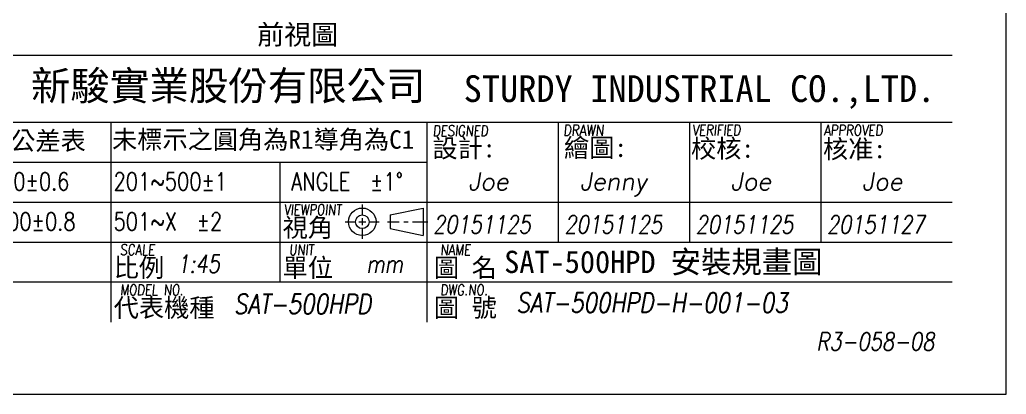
# Model space of a CAD drawing. Header units: millimetres. Extents: x -179594 to 13185, y 0 to 9270.
# Drawn here: x 8198 to 13185, y 0 to 1894 of the extents above; entities that cross this region are included whole.
import ezdxf

# ---------------------------------------------------------------- set-up
doc = ezdxf.new("R2010")
doc.units = ezdxf.units.MM
doc.header["$MEASUREMENT"] = 0
doc.layers.get('0').update_dxf_attribs({"lineweight": 25})
for name, color, linetype, lineweight in [('D', 3, 'Continuous', 13), ('F', 7, 'Continuous', 15), ('T', 4, 'Continuous', 15)]:
    doc.layers.add(name, color=color, linetype=linetype, lineweight=lineweight)
doc.styles.get("Standard").update_dxf_attribs({"font": 'KAIU.TTF'})
doc.styles.add('STU25', font='isocp2.shx')
doc.styles.add('Text', font='romans.shx', dxfattribs={"width": 0.8, "oblique": 10})

msp = doc.modelspace()

# ---------------------------------------------------------------- linework, layer by layer
at = {"layer": 'F', "color": 7}
for p, q in [((7015.979, 1714.021), (12910.979, 1714.021)), ((9510.99, 1714.021), (12910.979, 1714.021)), ((7015.979, 1376.521), (12910.979, 1376.521)), ((8658.479, 1376.521), (8658.479, 769.021)), ((10919.729, 1376.521), (10919.729, 769.021)), ((11583.479, 1376.521), (11583.479, 769.021)), ((12247.229, 1376.521), (12247.229, 769.021)), ((7015.979, 1174.021), (10255.979, 1174.021)), ((9513.479, 1174.021), (9513.479, 769.021)), ((7015.979, 971.521), (12910.979, 971.521)), ((9670.979, 971.521), (12910.979, 971.521)), ((10255.979, 971.521), (12910.979, 971.521)), ((7015.979, 769.021), (12910.979, 769.021)), ((9513.479, 769.021), (9513.479, 566.521)), ((10255.979, 769.021), (10255.979, 364.021)), ((12910.979, 566.521), (7015.979, 566.521))]:
    msp.add_line(p, q, dxfattribs=at)
at = {"layer": 'F'}
for p, q in [((10255.979, 1376.521), (10255.979, 769.021)), ((8658.479, 769.021), (8658.479, 364.021))]:
    msp.add_line(p, q, dxfattribs=at)
at = {"layer": 'F', "color": 0}
for p, q in [((9929.543, 959.212), (9929.543, 906.473)), ((10069.8, 906.473), (10237.382, 941.548)), ((10069.8, 906.473), (10069.8, 837.881)), ((10237.382, 941.548), (10237.382, 802.806)), ((9842.509, 872.177), (9895.248, 872.177)), ((9912.21, 872.177), (9946.877, 872.177)), ((9929.543, 889.511), (9929.543, 854.843)), ((9963.839, 872.177), (10015.444, 872.177)), ((10056.852, 872.177), (10116.244, 872.177)), ((10140.193, 872.177), (10161.267, 872.177)), ((10183.856, 872.177), (10261.18, 872.177)), ((9929.543, 837.881), (9929.543, 785.142)), ((10069.8, 837.881), (10237.382, 802.806))]:
    msp.add_line(p, q, dxfattribs=at)
at = {"layer": 'F', "color": 6}
msp.add_lwpolyline([(0, 9270), (0, 0), (13185, 0), (13185, 9270)], close=True, dxfattribs=at)
msp.add_lwpolyline([(0, 9270), (0, 0), (13185, 0), (13185, 9270)], close=True, dxfattribs=at)
at = {"layer": 'F', "color": 0}
for radius in [69.371, 34.296]:
    msp.add_circle((9929.543, 872.177), radius, dxfattribs=at)

# ---------------------------------------------------------------- texts
at = {"attachment_point": 1, "style": 'STU25'}
for s, insert, char_height in [('{\\f標楷體|b0|i0|c136|p65;新駿實業股份有限公司}', (8254.625, 1632.93), 146.25), ('{\\f標楷體|b0|i0|c136|p65;STURDY\\H0.9667x; \\H1.034x;INDUSTRIAL CO.,LTD.}', (10442.236, 1612.679), 135)]:
    msp.add_mtext(s, dxfattribs=dict(at, insert=insert, char_height=char_height))
at = {"layer": 'D', "color": 4}
msp.add_text('SAT-500HPD 安裝規畫圖', height=112.5, dxfattribs=at).set_placement((10646.915, 613.035))
at = {"layer": 'D', "color": 11, "insert": (9398.063, 1868.54), "char_height": 100, "attachment_point": 1}
msp.add_mtext('前視圖', dxfattribs=at)
at = {"layer": 'F', "lineweight": -3}
for s, height, p in [('未標示之圓角為R1導角為C1', 93.40847, (8664.31, 1241.309)), ('未標註者一般公差表', 93.4085, (7385.183, 1235.261)), ('設計:', 93.4085, (10284.274, 1197.298)), ('繪圖:', 93.4085, (10949.237, 1199.862)), ('校核:', 93.4085, (11591.381, 1195.874)), ('核准:', 93.4085, (12258.537, 1193.373)), ('視角', 93.4085, (9526.751, 796.024)), ('比例', 93.4085, (8672.707, 593.524)), ('單位', 93.4085, (9526.751, 593.524)), ('圖 名', 93.4085, (10291.458, 593.524)), ('代表機種', 93.4085, (8672.707, 391.024)), ('圖 號', 93.4085, (10291.458, 391.024))]:
    msp.add_text(s, height=height, dxfattribs=at).set_placement(p)
at = {"layer": 'F', "color": 1, "lineweight": 15, "style": 'Text', "oblique": 5, "width": 0.8}
for s, height, p in [('DESIGNED', 54, (10285.55, 1305.54)), ('DRAWN', 56.0451, (10945.495, 1306.543)), ('VERIFIED', 54, (11597.433, 1309.051)), ('APPROVED', 54, (12262.51, 1307.802)), ('VIEWPOINT', 54, (9532.291, 905.859)), ('SCALE', 54, (8704.726, 703.359)), ('UNIT', 54, (9558.77, 703.359)), ('NAME', 54, (10323.477, 703.359)), ('MODEL NO.', 54, (8704.726, 500.859)), ('DWG.NO.', 54, (10323.477, 500.859))]:
    msp.add_text(s, height=height, dxfattribs=at).set_placement(p)
at = {"layer": 'F', "lineweight": 20, "style": 'Text', "width": 0.8}
for s, p in [('51~100±0.6', (7844.241, 1031.022)), ('201~500±1', (8672.351, 1031.022)), ('ANGLE  ±1%%D', (9570.421, 1031.022)), ('101~200±0.8', (7813.217, 828.522)), ('501~X  ±2', (8672.351, 828.522))]:
    msp.add_text(s, height=90, dxfattribs=at).set_placement(p)
at = {"layer": 'T', "lineweight": 20, "style": 'Text', "oblique": 10}
for s, p in [('Joe', (10464.492, 1031.163)), ('Jenny', (11029.546, 1031.163)), ('Joe', (11791.992, 1031.163)), ('Joe', (12455.742, 1031.163))]:
    msp.add_text(s, height=90, dxfattribs=at).set_placement(p)
at = {"layer": 'T', "lineweight": 20, "style": 'Text', "oblique": 10, "width": 0.8}
for s, height, p in [('20151125', 90, (10287.172, 813.25)), ('20151125', 90, (10950.922, 813.25)), ('20151125', 90, (11614.672, 813.25)), ('20151127', 90, (12278.422, 813.25)), ('1:45', 90, (8993.52, 614.373)), ('mm', 90, (9950.136, 614.628)), ('SAT-500HPD', 99, (9280.48, 406.77)), ('SAT-500HPD-H-001-03', 99, (10708.259, 413.064))]:
    msp.add_text(s, height=height, dxfattribs=at).set_placement(p)
at = {"layer": 'T', "linetype": 'Continuous', "lineweight": 20, "insert": (12225.83, 312.023), "char_height": 90, "attachment_point": 1, "style": 'Text'}
msp.add_mtext('R3-058-08', dxfattribs=at)

doc.saveas('drawing.dxf')
